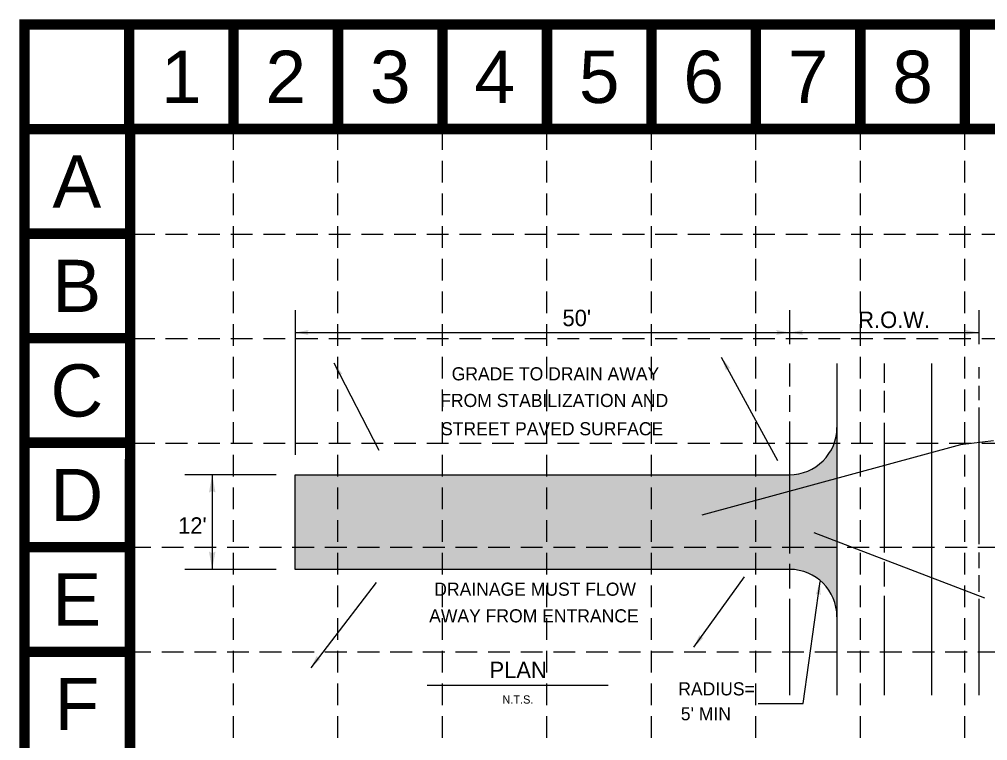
# Model space of a CAD drawing. Header units: inches. Extents: x 2525137 to 2526060, y 7086153 to 7086731.
# Drawn here: x 2525137 to 2525270.4, y 7086631.1 to 7086730.5 of the extents above; entities that cross this region are included whole.
import ezdxf
from ezdxf.enums import TextEntityAlignment as Align

# ---------------------------------------------------------------- set-up
doc = ezdxf.new("R2010")
doc.units = ezdxf.units.IN
doc.header["$MEASUREMENT"] = 0
doc.linetypes.add('HIDDEN', pattern=[0.375, 0.25, -0.125])
doc.linetypes.add('PHANTOM', pattern=[1.9, 1.5, -0.08, 0.08, -0.08, 0.08, -0.08])
for name, color, linetype in [('ARROWS', 252, 'Continuous'), ('BASE', 7, 'Continuous'), ('GRID', 254, 'HIDDEN'), ('PL-OFF', 3, 'PHANTOM')]:
    doc.layers.add(name, color=color, linetype=linetype)
doc.styles.get("Standard").update_dxf_attribs({"font": 'ARIAL.TTF'})
doc.styles.add('Style-WORKING', font='WORKING.shx')

# ---------------------------------------------------------------- blocks, each defined once
blk = doc.blocks.new('T2')
at = {"color": 7, "linetype": 'Continuous', "lineweight": 0, "extrusion": (0, 0, -1)}
blk.add_solid([(2.84, -0.52), (2.55, 0), (0, 0), (2.84, 0.52)], dxfattribs=at)
blk = doc.blocks.new('T2_5')
at = {"color": 7, "linetype": 'Continuous', "lineweight": 0}
blk.add_solid([(-2.838, -0.517), (-2.553, -0.001), (0, 0), (-2.838, 0.517)], dxfattribs=at)
blk = doc.blocks.new('*E210')
at = {"color": 7, "linetype": 'Continuous', "lineweight": 0}
for name, p, xscale, yscale, zscale, rotation in [('T2', (526.9, 319.3), 1.499999833349516, 1.499999833349648, 1.499999833349829, 118.5793188755384), ('T2', (403.96, 317.51), 1.499999938078453, 1.499999938077963, 1.499999938078513, 117.2693116049561), ('T2_5', (520.59, 269.34), 1.99999999999959, 2, 2, 194.5831997447559), ('T2', (556.18, 263.79), 1.499999631976453, 1.499999631974788, 1.499999631975554, 159.279181472305), ('T2', (558.09, 248.3), 1.499999888453907, 1.499999888454113, 1.499999888453418, 82.12692052703389), ('T2', (518, 227.48), 1.499999851842927, 1.499999851843313, 1.49999985184399, 234.2812890651872), ('T2', (396.53, 220.94), 1.499999830737352, 1.499999830737579, 1.499999830737833, 232.4673198176236)]:
    blk.add_blockref(name, p, dxfattribs=dict(at, xscale=xscale, yscale=yscale, zscale=zscale, rotation=rotation))
blk = doc.blocks.new('NTS')
at = {"color": 0, "linetype": 'ByBlock', "lineweight": -2, "style": 'Style-WORKING'}
blk.add_text('N.T.S.', height=0.65, dxfattribs=at).set_placement((0.008, -2.02), align=Align.CENTER)

msp = doc.modelspace()

# ---------------------------------------------------------------- hatches: boundary and pattern name
at = {"linetype": 'Continuous', "lineweight": 0}
h = msp.add_hatch(dxfattribs=at)
h.set_pattern_fill('STONWL', scale=1.448479, style=0)
h.set_pattern_definition([(161.8446, (2525172.12976, 7086650.79157), (-24.4844418, 7.527163), [0.46996, -63.94822]), (148.4146, (2525171.6832, 7086650.938), (0, -2.509054), [0.43916, -13.932]), (90, (2525171.309, 7086651.168), (-12.2422, -2.509), [0.38264, -2.1264]), (66.0796, (2525171.3091, 7086651.5507), (0, -2.509054), [0.46198, -29.7309]), (29.40626, (2525171.4964, 7086651.97297), (-12.242221, -7.527163), [0.48669, -55.72443]), (14.76234, (2525171.9204, 7086652.21193), (-48.9688836, -12.5452715), [0.3068, -88.31402]), (343.99016, (2525172.21708, 7086652.2901), (-36.7266627, 10.0362172), [0.2998, -63.38122]), (293.9204, (2525172.5052, 7086652.2074), (0, -2.509054), [0.56396, -29.6289]), (293.9204, (2525172.7339, 7086651.6919), (0, -2.509054), [0.31094, -29.88194]), (246.0796, (2525172.86, 7086651.4077), (-12.242221, -25.090543), [0.29864, -29.89424]), (211.5854, (2525172.739, 7086651.1347), (0, -2.509054), [0.36097, -14.0102]), (207.1296, (2525172.4314, 7086650.9456), (-12.242221, -7.527163), [0.3387, -27.1726]), (169.54893, (2525171.91075, 7086652.29335), (-110.179988, 20.07243445), [0.38968, -124.09775]), (143.0756, (2525171.52754, 7086652.36404), (-24.484442, 17.56338), [0.41765, -45.52346]), (90, (2525171.194, 7086652.615), (-12.2422, -2.509), [0.28375, -2.2253]), (63.9912, (2525171.1937, 7086652.8987), (-12.242221, -22.581489), [0.2515, -27.66636]), (12.8288, (2525171.30394, 7086653.12473), (-12.2422209, -2.5090543), [0.23724, -112.76349]), (3.5184, (2525171.53526, 7086653.1774), (-85.6955462, -5.0181086), [0.4467, -122.2067]), (356.4816, (2525171.98112, 7086653.20482), (-85.6955462, 5.0181086), [0.44672, -122.20667]), (331.3418, (2525172.427, 7086653.1774), (-24.484442, 12.5452715), [0.6019, -41.25202]), (293.9204, (2525172.9552, 7086652.8887), (0, -2.509054), [0.3731, -29.81978]), (230.882, (2525173.1064, 7086652.5477), (0, -2.509054), [0.314, -19.0897]), (182.6077, (2525172.90833, 7086652.30407), (-48.9688836, -2.5090543), [0.24692, -110.04729]), (181.0674, (2525172.66167, 7086652.29283), (-12.2422209, 0), [0.37554, -134.31227]), (178.8259, (2525172.2862, 7086652.28584), (-12.2422209, 0), [0.37552, -122.0724]), (172.56924, (2525173.04491, 7086651.738), (-97.9377671, 12.54527153), [0.23673, -135.5682]), (134.2995, (2525172.8102, 7086651.7686), (0, -2.509054), [0.2106, -17.31813]), (90, (2525172.663, 7086651.919), (-12.2422, -2.509), [0.2254, -2.28365]), (45.7005, (2525172.6631, 7086652.1447), (0, -2.509054), [0.20914, -17.31957]), (345.23766, (2525172.80916, 7086652.29442), (-48.9688836, 12.5452715), [0.30868, -88.31214]), (314.2995, (2525173.1077, 7086652.2158), (0, -2.509054), [0.21053, -17.31818]), (270, (2525173.255, 7086652.065), (-12.2422, -2.509), [0.14748, -2.36158]), (219.345, (2525173.2547, 7086651.9176), (0, -2.509054), [0.27617, -15.5541]), (161.8446, (2525173.63937, 7086650.79157), (-24.4844418, 7.527163), [0.47739, -63.9408]), (140.655, (2525173.1857, 7086650.9403), (0, -2.509054), [0.4788, -15.35147]), (66.0796, (2525172.8155, 7086651.2439), (0, -2.509054), [0.2298, -29.96307]), (63.9912, (2525172.9086, 7086651.4539), (-12.242221, -22.581489), [0.31505, -27.6028]), (25.558, (2525173.0468, 7086651.7371), (-12.242221, -5.0181086), [0.57242, -40.13778]), (39.345, (2525173.5632, 7086651.984), (-12.24222, -7.527163), [0.48486, -15.34542]), (45.7005, (2525173.9382, 7086652.2914), (0, -2.509054), [0.5312, -16.9975]), (50.882, (2525174.3092, 7086652.6716), (0, -2.509054), [0.3734, -19.03032]), (28.6582, (2525174.54476, 7086652.9613), (-24.484442, -12.5452715), [0.4272, -41.4267]), (0, (2525174.9196, 7086653.1662), (-12.24222, -2.509054), [0.59697, -11.64525]), (337.7112, (2525175.5166, 7086653.1662), (0, -2.509054), [0.32852, -12.90225]), (293.9204, (2525175.8206, 7086653.0416), (0, -2.509054), [0.5425, -29.65038]), (270, (2525176.04, 7086652.546), (-12.2422, -2.509), [0.6202, -1.88887]), (241.5363, (2525176.0405, 7086651.9255), (0, -2.509054), [0.3235, -25.363]), (228.4228, (2525175.8864, 7086651.6411), (-12.242221, -15.054326), [0.33702, -36.55777]), (219.345, (2525175.6627, 7086651.389), (0, -2.509054), [0.47877, -15.3515]), (192.7047, (2525175.29245, 7086651.08549), (-12.2422209, -2.5090543), [0.38662, -125.10814]), (189.0571, (2525174.9153, 7086651.00046), (-61.2111044, -10.0362172), [0.38122, -111.18984]), (202.2888, (2525174.5388, 7086650.9404), (-12.24222, -2.509054), [0.40385, -12.82693]), (180, (2525174.1652, 7086650.7873), (-12.24222, 2.509054), [0.5258, -11.7164]), (194.76234, (2525173.9366, 7086652.29335), (-36.7266627, -10.0362172), [0.30735, -88.31348]), (192.98377, (2525173.6394, 7086652.21503), (-12.2422209, -2.5090543), [0.31307, -100.1943]), (162.9112, (2525173.3343, 7086652.1447), (-12.24222, 2.509054), [0.23753, -25.37782]), (116.0088, (2525173.1073, 7086652.2145), (-12.242221, 22.581489), [0.16494, -27.75293]), (66.0796, (2525173.035, 7086652.3627), (0, -2.509054), [0.31454, -29.87833]), (90, (2525173.163, 7086652.65), (-12.2422, -2.509), [0.24647, -2.2626]), (50.882, (2525173.1625, 7086652.8967), (0, -2.509054), [0.2837, -19.12004]), (18.8594, (2525173.3415, 7086653.1168), (-24.484442, -7.527163), [0.23245, -38.57775]), (351.2613, (2525173.56146, 7086653.19196), (-12.242221, 2.5090543), [0.45865, -49.08537]), (314.2995, (2525174.0148, 7086653.1223), (0, -2.509054), [0.21566, -17.31305]), (270, (2525174.165, 7086652.968), (-12.2422, -2.509), [0.37736, -2.1317]), (230.882, (2525174.1654, 7086652.5906), (0, -2.509054), [0.3751, -19.02864]), (161.8446, (2525177.62066, 7086650.79157), (-24.4844418, 7.527163), [0.46996, -63.94822]), (140.655, (2525177.174, 7086650.938), (0, -2.509054), [0.5897, -15.24057]), (131.5772, (2525176.71805, 7086651.3119), (-12.242221, 12.5452715), [0.3465, -36.5483]), (129.118, (2525176.4881, 7086651.571), (0, -2.509054), [0.3476, -19.05614]), (121.3791, (2525176.2688, 7086651.8408), (-12.24222, 17.56338), [0.31526, -23.1959]), (113.9204, (2525176.1046, 7086652.1099), (-12.242221, 25.090543), [0.31196, -29.88092]), (90, (2525175.978, 7086652.395), (-12.2422, -2.509), [0.4224, -2.08664]), (66.0796, (2525175.9782, 7086652.8175), (0, -2.509054), [0.38508, -29.8078]), (2.34725, (2525176.1343, 7086653.1695), (-48.9688836, -2.5090543), [0.36818, -60.89433]), (356.80074, (2525176.50216, 7086653.18457), (-85.6955462, 5.0181086), [0.33702, -134.53761]), (352.7005, (2525176.83866, 7086653.16576), (-61.2111044, 7.5271629), [0.33893, -98.39905]), (335.7298, (2525177.17484, 7086653.1227), (-12.242221, 5.0181086), [0.5711, -66.57453]), (325.6603, (2525177.6955, 7086652.88795), (-24.484442, 17.56338), [0.34323, -44.13579]), (314.2995, (2525177.9789, 7086652.6943), (0, -2.509054), [0.35106, -17.17765]), (301.3791, (2525178.2241, 7086652.4431), (0, -2.509054), [0.39158, -23.11958]), (293.9204, (2525178.428, 7086652.1088), (0, -2.509054), [0.37413, -29.81875]), (270, (2525178.58, 7086651.767), (-12.2422, -2.509), [0.4541, -2.05496]), (222.6847, (2525178.5797, 7086651.3127), (-12.242221, -10.036217), [0.56674, -32.7411]), (194.06296, (2525178.16306, 7086650.92845), (-61.2111044, -15.0543258), [0.55941, -113.02478]), (154.442, (2525176.1971, 7086650.7916), (-12.242221, 5.0181086), [0.33932, -40.37087]), (134.2995, (2525175.891, 7086650.938), (0, -2.509054), [0.3216, -17.2071]), (66.0796, (2525175.6664, 7086651.1681), (0, -2.509054), [0.30052, -29.89235]), (55.1223, (2525175.7882, 7086651.4428), (0, -2.509054), [0.46805, -20.94092]), (5.20467, (2525176.05585, 7086651.82683), (-24.4844418, -2.5090543), [0.14182, -110.49432]), (320.655, (2525176.197, 7086651.8397), (-12.24222, 7.527163), [0.3716, -15.45867]), (293.9204, (2525176.4845, 7086651.6041), (0, -2.509054), [0.39947, -29.7934]), (293.9204, (2525176.6464, 7086651.2389), (0, -2.509054), [0.30796, -29.8849]), (196.00984, (2525176.7713, 7086650.95743), (-24.4844418, -7.527163), [0.5977, -63.08332]), (358.9326, (2525176.1968, 7086650.79259), (-122.4222089, 2.5090543), [0.0707, -134.6171]), (181.0674, (2525178.8252, 7086651.9883), (-12.2422209, 0), [0.20743, -134.48037]), (137.3153, (2525178.6178, 7086651.9844), (-12.242221, 10.036217), [0.33745, -32.97038]), (116.0088, (2525178.3698, 7086652.2132), (-12.242221, 22.581489), [0.50472, -27.41315]), (66.0796, (2525178.1484, 7086652.6668), (0, -2.509054), [0.30834, -29.88454]), (36.9244, (2525178.27346, 7086652.9487), (-24.484442, -17.56338), [0.33299, -45.60812]), (1.0674, (2525178.53966, 7086653.14872), (-122.4222089, -2.5090543), [0.50459, -134.18321]), (320.655, (2525179.0442, 7086653.1581), (-12.24222, 7.527163), [0.40845, -15.42183]), (270, (2525179.36, 7086652.899), (-12.2422, -2.509), [0.37118, -2.13788]), (230.882, (2525179.36, 7086652.528), (0, -2.509054), [0.60176, -18.80197]), (204.7563, (2525178.98037, 7086652.0611), (-36.7266627, -17.56338), [0.1714, -53.75332]), (241.5363, (2525179.5057, 7086651.0106), (0, -2.509054), [0.16794, -25.51855]), (193.4475, (2525179.42566, 7086650.86294), (-61.2111044, -15.0543258), [0.3039, -75.22002]), (167.1712, (2525179.1301, 7086650.79226), (-97.9377671, 22.5814888), [0.31275, -112.68798]), (124.8777, (2525178.8252, 7086650.8617), (-12.24222, 15.054326), [0.27136, -21.1376]), (113.9204, (2525178.67, 7086651.0843), (-12.242221, 25.090543), [0.25315, -29.93972]), (90, (2525178.567, 7086651.316), (-12.2422, -2.509), [0.29874, -2.2103]), (48.4228, (2525178.5673, 7086651.6145), (-12.242221, -15.054326), [0.3982, -36.49658]), (48.4228, (2525178.8316, 7086651.91236), (-12.242221, -15.054326), [0.20975, -36.68504]), (25.558, (2525178.9708, 7086652.06926), (-12.242221, -5.0181086), [0.17643, -40.53377]), (331.3418, (2525179.12995, 7086652.1454), (-24.484442, 12.5452715), [0.1685, -41.6854]), (270, (2525179.278, 7086652.065), (-12.2422, -2.509), [0.14666, -2.3624]), (293.9204, (2525179.2778, 7086651.9179), (0, -2.509054), [0.40417, -29.7887]), (270, (2525179.442, 7086651.548), (-12.2422, -2.509), [0.31755, -2.1915]), (293.9204, (2525179.4417, 7086651.2309), (0, -2.509054), [0.22942, -29.96345]), (176.64873, (2525168.5161, 7086650.7994), (-36.7266627, 2.5090543), [0.2438, -85.59854]), (148.4146, (2525168.2727, 7086650.8136), (0, -2.509054), [0.29513, -14.07603]), (134.2995, (2525168.0213, 7086650.9682), (0, -2.509054), [0.38222, -17.1465]), (124.8777, (2525167.7544, 7086651.2418), (-12.24222, 15.054326), [0.3657, -21.04327]), (113.9204, (2525167.5452, 7086651.5418), (-12.242221, 25.090543), [0.52403, -29.66885]), (66.0796, (2525167.3328, 7086652.0208), (0, -2.509054), [0.52698, -29.6659]), (55.1223, (2525167.5464, 7086652.5025), (0, -2.509054), [0.49466, -20.9143]), (24.7563, (2525167.8293, 7086652.90833), (-36.7266627, -17.56338), [0.51447, -53.41025]), (9.9636, (2525168.2965, 7086653.12377), (-12.2422209, -2.5090543), [0.34166, -86.66615]), (1.67707, (2525168.633, 7086653.1829), (-73.4533253, -2.5090543), [0.33691, -85.39535]), (356.0918, (2525168.9698, 7086653.19275), (-12.242221, 0), [0.52908, -36.2832]), (356.48158, (2525169.49761, 7086653.1567), (-85.6955462, 5.0181086), [0.5292, -122.1242]), (0, (2525170.0258, 7086653.1242), (-12.24222, -2.509054), [0.52395, -11.71827]), (325.6603, (2525170.5498, 7086653.1242), (-24.484442, 17.56338), [0.54767, -43.93135]), (309.118, (2525171.002, 7086652.8153), (0, -2.509054), [0.58816, -18.81557]), (270, (2525171.373, 7086652.359), (-12.2422, -2.509), [0.3817, -2.12735]), (246.0796, (2525171.3731, 7086651.9773), (-12.242221, -25.090543), [0.41175, -29.78113]), (219.345, (2525171.2061, 7086651.6009), (0, -2.509054), [0.45252, -15.37776]), (200.2496, (2525170.85616, 7086651.314), (-48.9688836, -17.5633801), [0.48053, -64.76303]), (196.31935, (2525170.40532, 7086651.14766), (-61.2111044, -17.5633801), [0.47792, -88.8152]), (196.00984, (2525169.94666, 7086651.01337), (-24.4844418, -7.527163), [0.50416, -63.17686]), (189.5192, (2525169.46206, 7086650.87432), (-73.45332533, -12.54527153), [0.4992, -136.04542]), (178.9326, (2525168.96973, 7086650.79176), (-12.2422209, 0), [0.4537, -134.23411])])
edge = h.paths.add_edge_path()
edge.add_line((2525174.99, 7086654.74), (2525174.99, 7086667.78))
edge.add_line((2525174.99, 7086667.78), (2525243.15, 7086667.78))
edge.add_line((2525243.15, 7086667.78), (2525243.15, 7086667.78))
edge.add_ellipse((2525243.15, 7086674.3), major_axis=(-4.61, 4.61), ratio=1, start_angle=135, end_angle=225)
edge.add_line((2525249.67, 7086674.3), (2525249.67, 7086674.3))
edge.add_line((2525249.67, 7086674.3), (2525249.67, 7086648.22))
edge.add_line((2525249.67, 7086648.22), (2525249.67, 7086648.22))
edge.add_ellipse((2525243.15, 7086648.22), major_axis=(4.61, 4.61), ratio=1, start_angle=315, end_angle=405)
edge.add_line((2525243.15, 7086654.74), (2525243.15, 7086654.74))
edge.add_line((2525243.15, 7086654.74), (2525174.99, 7086654.74))

# ---------------------------------------------------------------- linework, layer by layer
at = {"color": 7, "linetype": 'Continuous', "lineweight": 0}
for p, q in [((2525174.99, 7086690.44), (2525174.99, 7086670.5)), ((2525243.15, 7086690.44), (2525243.15, 7086685.78)), ((2525269.22, 7086690.44), (2525269.22, 7086685.78)), ((2525174.99, 7086687.37), (2525243.15, 7086687.37)), ((2525243.15, 7086687.37), (2525269.22, 7086687.37)), ((2525241.53, 7086669.7), (2525233.78, 7086683.91)), ((2525186.55, 7086671.12), (2525180.36, 7086683.14)), ((2525243.15, 7086683.11), (2525243.15, 7086679.91)), ((2525249.67, 7086683.11), (2525249.67, 7086674.3)), ((2525256.19, 7086683.11), (2525256.19, 7086680.46)), ((2525262.71, 7086683.11), (2525262.71, 7086637.39)), ((2525269.22, 7086682.59), (2525269.22, 7086681.03)), ((2525269.22, 7086680.04), (2525269.22, 7086678.05)), ((2525243.15, 7086678.74), (2525243.15, 7086676.42)), ((2525256.19, 7086679.33), (2525256.19, 7086676.35)), ((2525269.22, 7086677.06), (2525269.22, 7086658.19)), ((2525243.15, 7086675.12), (2525243.15, 7086656.91)), ((2525249.67, 7086674.3), (2525249.67, 7086648.22)), ((2525249.67, 7086674.3), (2525249.67, 7086674.3)), ((2525256.19, 7086674.93), (2525256.19, 7086657.05)), ((2525266.7, 7086671.88), (2525231.04, 7086662.2)), ((2525271.23, 7086672.45), (2525266.7, 7086671.88)), ((2525172.37, 7086667.78), (2525159.77, 7086667.78)), ((2525163.56, 7086667.78), (2525163.56, 7086654.74)), ((2525174.99, 7086667.78), (2525243.15, 7086667.78)), ((2525174.99, 7086654.74), (2525174.99, 7086667.78)), ((2525243.15, 7086667.78), (2525243.15, 7086667.78)), ((2525270.05, 7086650.79), (2525246.51, 7086659.79)), ((2525269.22, 7086657.05), (2525269.22, 7086654.92)), ((2525243.15, 7086655.48), (2525243.15, 7086652.12)), ((2525256.19, 7086655.78), (2525256.19, 7086652.37)), ((2525172.37, 7086654.74), (2525159.77, 7086654.74)), ((2525243.15, 7086654.74), (2525174.99, 7086654.74)), ((2525243.15, 7086654.74), (2525243.15, 7086654.74)), ((2525186.17, 7086652.93), (2525177.13, 7086641.17)), ((2525236.88, 7086653.71), (2525229.91, 7086644.01)), ((2525245.01, 7086636.26), (2525247.34, 7086653.06)), ((2525269.22, 7086653.93), (2525269.22, 7086651.66)), ((2525243.15, 7086650.7), (2525243.15, 7086637.39)), ((2525256.19, 7086651.09), (2525256.19, 7086637.39)), ((2525269.22, 7086650.67), (2525269.22, 7086637.39)), ((2525249.67, 7086648.22), (2525249.67, 7086637.39)), ((2525249.67, 7086648.22), (2525249.67, 7086648.22)), ((2525193.2, 7086638.78), (2525218.13, 7086638.78)), ((2525238.82, 7086636.26), (2525245.01, 7086636.26))]:
    msp.add_line(p, q, dxfattribs=at)
for centre, major_axis, start_param, end_param in [((2525243.15, 7086674.3), (-4.61, 4.61), 2.356194, 3.926991), ((2525243.15, 7086648.22), (4.61, 4.61), 5.497787, 7.068583)]:
    msp.add_ellipse(centre, major_axis=major_axis, ratio=1, start_param=start_param, end_param=end_param, dxfattribs=at)
at = {"layer": 'BASE', "const_width": 1.44}
for points in [[(2525137.7, 7086153.79), (2526059.3, 7086153.79), (2526059.3, 7086729.79), (2525137.7, 7086729.79)], [(2525152.07, 7086168.18), (2526044.94, 7086168.16), (2526044.92, 7086715.39), (2525152.25, 7086715.41)]]:
    msp.add_lwpolyline(points, close=True, dxfattribs=at)
for points in [[(2525152.1, 7086715.39), (2525152.1, 7086729.79)], [(2525166.5, 7086715.39), (2525166.5, 7086729.79)], [(2525180.9, 7086715.39), (2525180.9, 7086729.79)], [(2525195.3, 7086715.39), (2525195.3, 7086729.79)], [(2525209.7, 7086715.39), (2525209.7, 7086729.79)], [(2525224.1, 7086715.39), (2525224.1, 7086729.79)], [(2525238.5, 7086715.39), (2525238.5, 7086729.79)], [(2525252.9, 7086715.39), (2525252.9, 7086729.79)], [(2525267.3, 7086715.39), (2525267.3, 7086729.79)], [(2525152.1, 7086715.39), (2525137.7, 7086715.39)], [(2525152.1, 7086700.99), (2525137.7, 7086700.99)], [(2525152.1, 7086686.59), (2525137.7, 7086686.59)], [(2525152.1, 7086672.19), (2525137.7, 7086672.19)], [(2525152.1, 7086657.79), (2525137.7, 7086657.79)], [(2525152.1, 7086643.39), (2525137.7, 7086643.39)]]:
    msp.add_lwpolyline(points, dxfattribs=at)
at = {"layer": 'GRID', "color": 252, "linetype": 'HIDDEN', "lineweight": 0, "ltscale": 12}
for p, q in [((2525166.45, 7086715.52), (2525166.45, 7086211.32)), ((2525180.85, 7086715.52), (2525180.85, 7086211.32)), ((2525195.25, 7086715.52), (2525195.25, 7086211.32)), ((2525209.65, 7086715.52), (2525209.65, 7086211.32)), ((2525224.05, 7086715.52), (2525224.05, 7086211.32)), ((2525238.45, 7086715.52), (2525238.45, 7086211.32)), ((2525252.85, 7086715.52), (2525252.85, 7086211.32)), ((2525267.25, 7086715.52), (2525267.25, 7086211.32)), ((2525152.63, 7086700.94), (2526045.43, 7086700.94)), ((2525152.63, 7086686.54), (2526045.43, 7086686.54)), ((2525152.63, 7086672.14), (2526045.43, 7086672.14)), ((2525152.1, 7086657.79), (2526044.9, 7086657.79)), ((2525152.1, 7086643.39), (2526044.9, 7086643.39))]:
    msp.add_line(p, q, dxfattribs=at)
at = {"layer": 'PL-OFF', "color": 7}
msp.add_arc((2524733.78, 7086671.74), 560, 339.1287, 3.5025, dxfattribs=at)

# ---------------------------------------------------------------- block references
at = {"color": 7, "linetype": 'Continuous', "lineweight": 0}
for p, xscale, yscale, zscale, rotation in [((2525174.99, 7086687.37), 0.6518152863718569, 0.6518152859061956, 0.6518152861584107, 180), ((2525243.15, 7086687.37), 0.6518152863718569, 0.6518152859061956, 0.6518152861584107, 180), ((2525174.99, 7086687.37), 0.04345435183495283, 0.04345435090363026, 0.04345435241056073, 180), ((2525163.56, 7086667.78), 0.8690870478749275, 0.8690870497375727, 0.8690870482112144, 90), ((2525163.56, 7086654.74), 0.8690870478749275, 0.8690870497375727, 0.8690870482112144, 270)]:
    msp.add_blockref('T2', p, dxfattribs=dict(at, xscale=xscale, yscale=yscale, zscale=zscale, rotation=rotation))
for name, p, xscale, yscale, zscale in [('T2', (2525243.15, 7086687.37), 0.6518152863718569, 0.6518152859061956, 0.6518152861584107), ('T2', (2525269.22, 7086687.37), 0.6518152863718569, 0.6518152859061956, 0.6518152861584107), ('T2', (2525269.22, 7086687.37), 0.04345435183495283, 0.04345435090363026, 0.04345435241056073), ('T2', (2525269.22, 7086687.37), 0.04345435183495283, 0.04345435090363026, 0.04345435241056073), ('T2', (2525269.22, 7086687.37), 0.04345435183495283, 0.04345435090363026, 0.04345435241056073), ('NTS', (2525205.68, 7086639.76), 1.738174096215516, 1.738174095749855, 0.04345435241056073)]:
    msp.add_blockref(name, p, dxfattribs=dict(at, xscale=xscale, yscale=yscale, zscale=zscale))
at = {"layer": 'ARROWS', "xscale": 0.4345436166040599, "yscale": 0.4345436152070761, "zscale": 0.4345436159642413}
msp.add_blockref('*E210', (2525004.82, 7086545.16), dxfattribs=at)

# ---------------------------------------------------------------- texts
at = {"color": 7, "linetype": 'Continuous', "lineweight": 0, "style": 'Style-WORKING'}
for s, p in [("50'", (2525213.81, 7086688.25)), ('R.O.W.', (2525257.55, 7086687.99)), ('PLAN', (2525205.73, 7086639.76))]:
    msp.add_text(s, height=2.26, dxfattribs=at).set_placement(p, align=Align.CENTER)
at = {"color": 7, "linetype": 'Continuous', "lineweight": 0, "style": 'Style-WORKING', "width": 1}
for s, p in [('GRADE TO DRAIN AWAY', (2525210.87, 7086681.68)), ('STREET PAVED SURFACE', (2525210.41, 7086674.11)), ('AWAY FROM ENTRANCE', (2525207.9, 7086648.34))]:
    msp.add_text(s, height=1.8077, dxfattribs=at).set_placement(p, align=Align.MIDDLE_CENTER)
at = {"color": 7, "linetype": 'Continuous', "lineweight": 0, "style": 'Style-WORKING'}
for s, p in [('FROM STABILIZATION AND', (2525210.7, 7086678.01)), ('DRAINAGE MUST FLOW', (2525208.07, 7086652.01))]:
    msp.add_text(s, height=1.8077, dxfattribs=at).set_placement(p, align=Align.MIDDLE_CENTER)
at = {"color": 7, "linetype": 'Continuous', "lineweight": 0, "style": 'Style-WORKING', "width": 1}
msp.add_text("12'", height=2.26, dxfattribs=at).set_placement((2525160.83, 7086659.65), align=Align.CENTER)
msp.add_text('RADIUS=', height=1.808, dxfattribs=at).set_placement((2525227.8, 7086638.28), align=Align.MIDDLE_LEFT)
at = {"color": 7, "linetype": 'Continuous', "lineweight": 0, "style": 'Style-WORKING'}
msp.add_text("5' MIN", height=1.808, dxfattribs=at).set_placement((2525228.15, 7086634.85), align=Align.MIDDLE_LEFT)
at = {"layer": 'BASE'}
for s, p in [('1', (2525159.3, 7086722.59)), ('2', (2525173.7, 7086722.59)), ('3', (2525188.1, 7086722.59)), ('4', (2525202.5, 7086722.59)), ('5', (2525216.9, 7086722.59)), ('6', (2525231.3, 7086722.59)), ('7', (2525245.7, 7086722.59)), ('8', (2525260.1, 7086722.59)), ('A', (2525144.9, 7086708.19)), ('B', (2525144.9, 7086693.79)), ('E', (2525144.9, 7086650.59)), ('F', (2525144.9, 7086636.19))]:
    msp.add_text(s, height=7.2, dxfattribs=at).set_placement(p, align=Align.MIDDLE_CENTER)
at = {"layer": 'BASE', "width": 1}
for s, p in [('C', (2525144.9, 7086679.39)), ('D', (2525144.9, 7086664.99))]:
    msp.add_text(s, height=7.2, dxfattribs=at).set_placement(p, align=Align.MIDDLE_CENTER)

doc.saveas('drawing.dxf')
